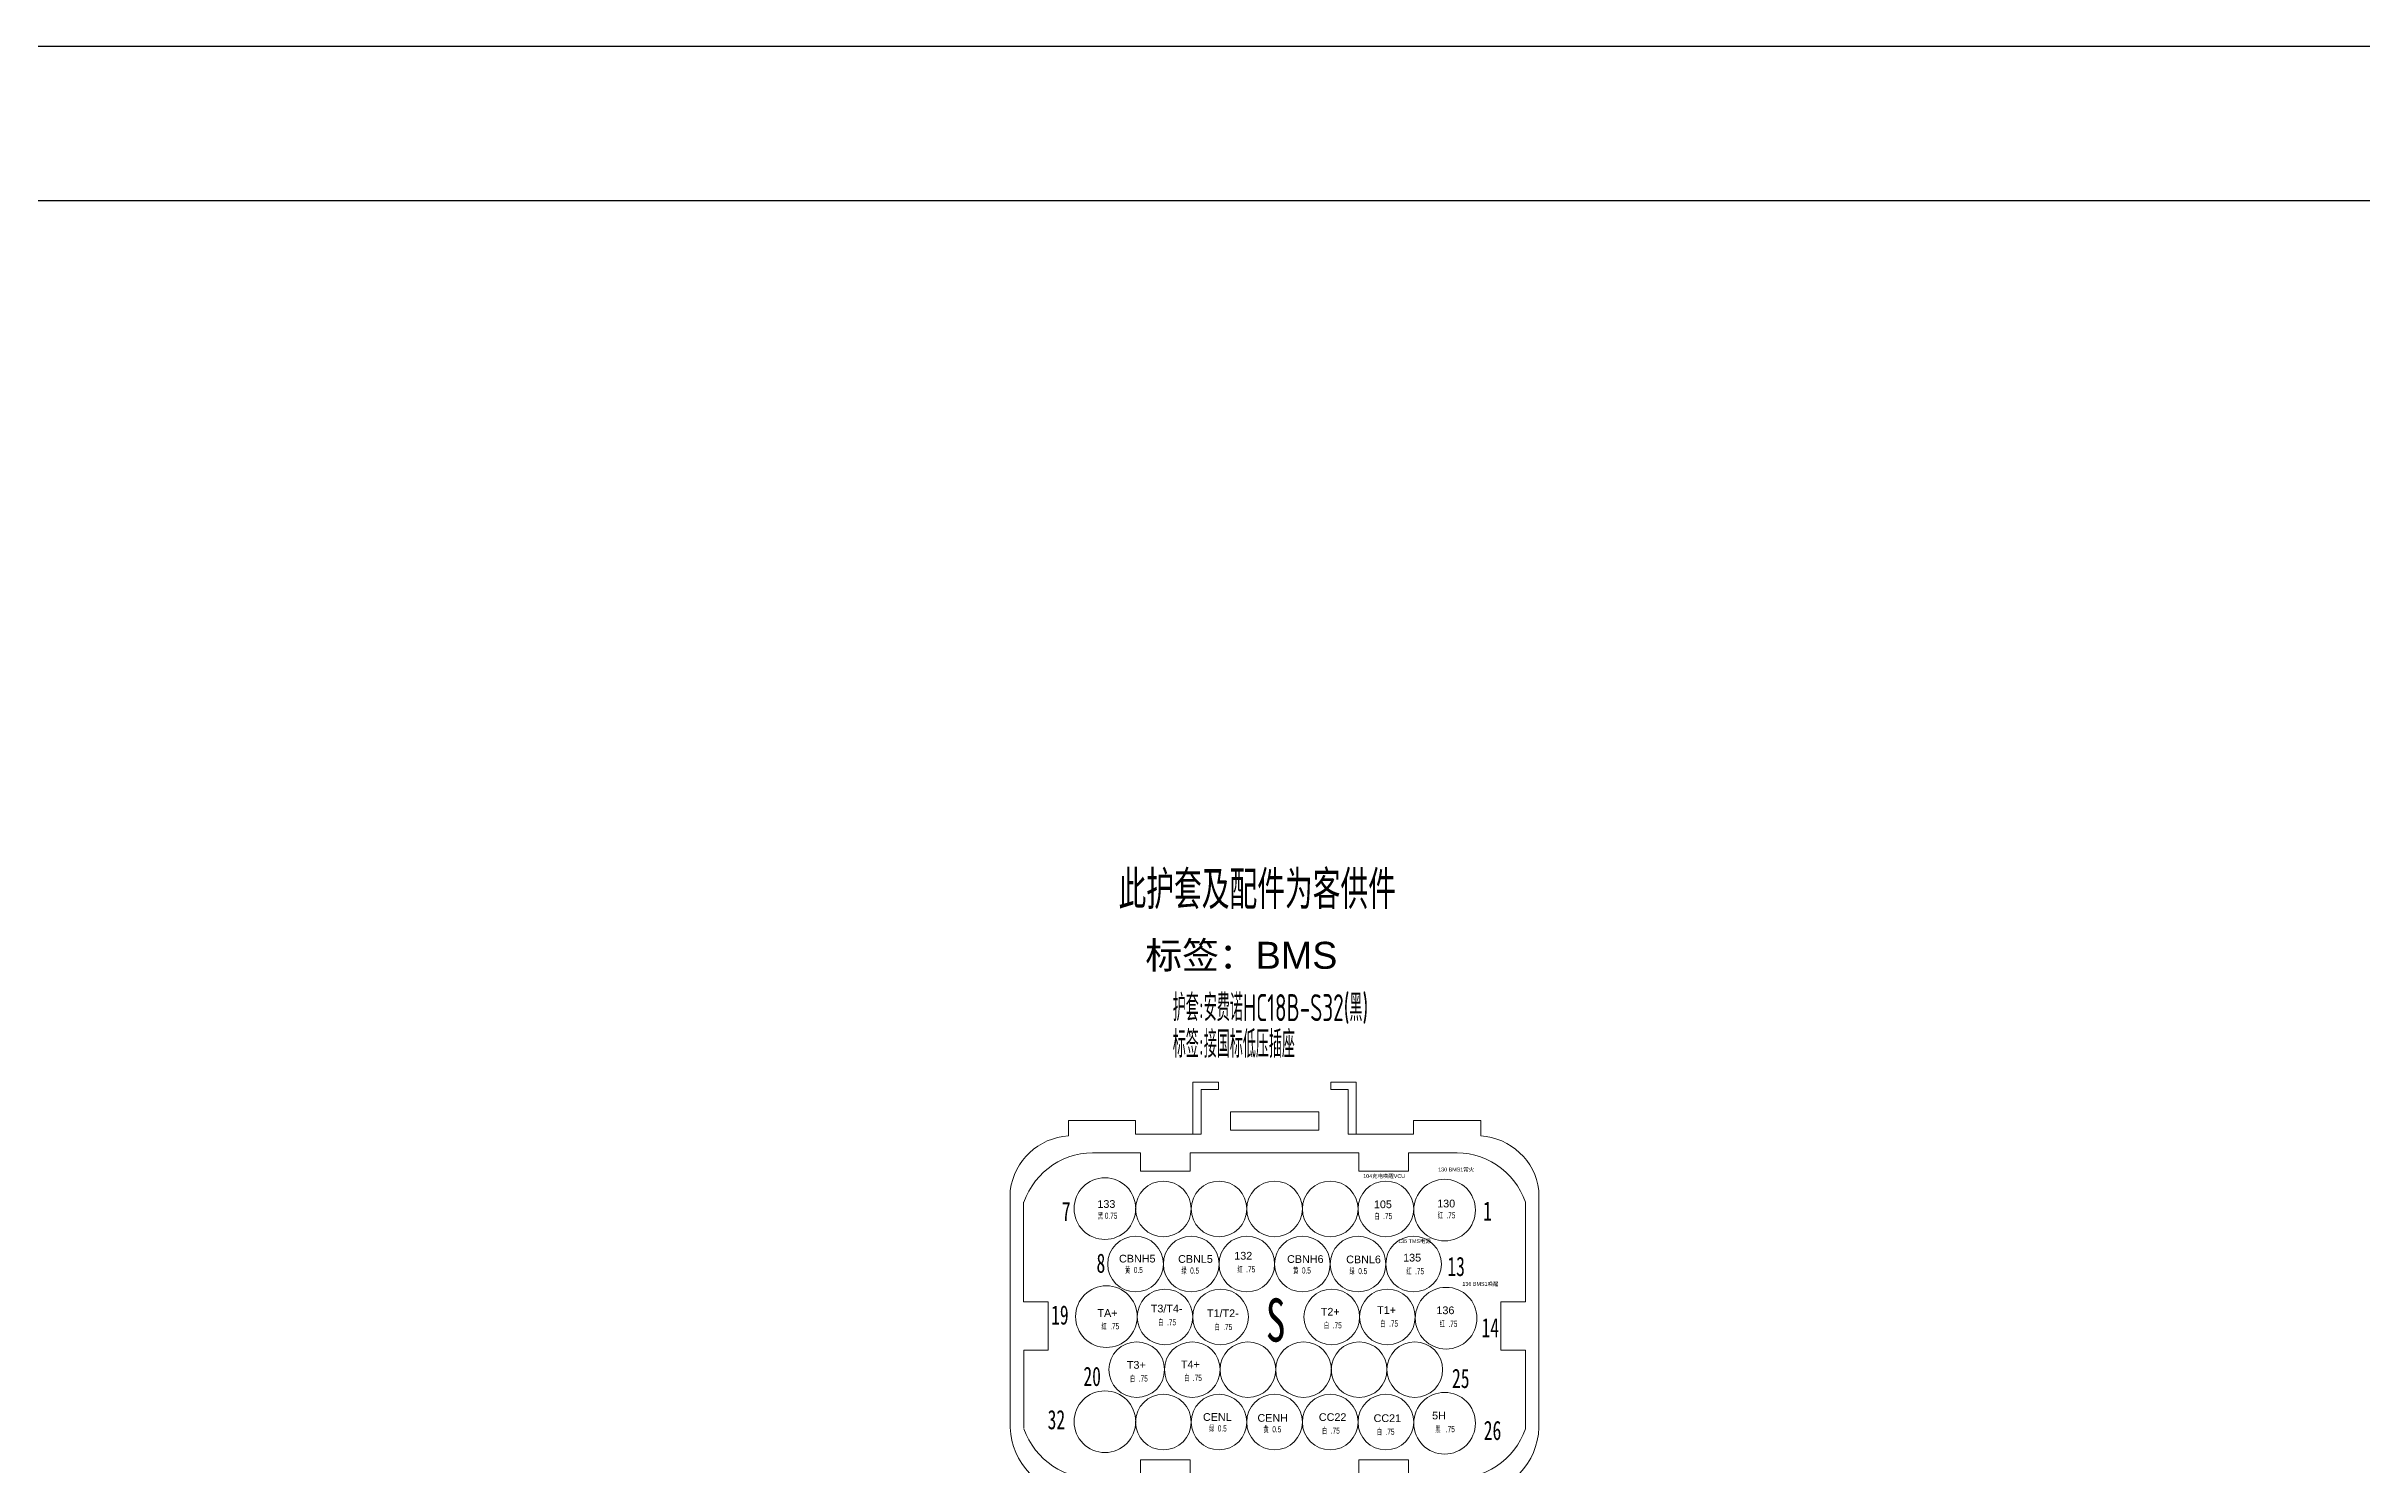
# Model space of a CAD drawing. Header units: millimetres. Extents: x 62 to 1873, y 998 to 1938.
# Drawn here: x 729.3 to 1029.7, y 1753.8 to 1937.8 of the extents above; entities that cross this region are included whole.
import ezdxf

# ---------------------------------------------------------------- set-up
doc = ezdxf.new("R2010")
doc.units = ezdxf.units.MM
doc.layers.add('AM60', color=3, linetype='Continuous', lineweight=25)
doc.layers.add('护套层', color=3, linetype='Continuous', lineweight=0)
for name, color, linetype in [('孔名层', 1, 'Continuous'), ('标题栏', 7, 'Continuous'), ('线色线径', 1, 'Continuous')]:
    doc.layers.add(name, color=color, linetype=linetype)
doc.styles.add('FST', font='', dxfattribs={"width": 0.67})
doc.styles.get("Standard").update_dxf_attribs({"font": 'arial.ttf'})
doc.styles.add('技术要求及剖视用', font='gbenor.shx', dxfattribs={"width": 0.7, "bigfont": 'gbcbig.shx'})
doc.styles.get('FST').set_extended_font_data('FangSong_GB2312')

# ---------------------------------------------------------------- blocks, each defined once
blk = doc.blocks.new('安费诺HC18B-S32-Out2152414464')
for p, q in [((-9.19, 53.42), (-5.89, 53.42)), ((-9.19, 46.69), (-9.19, 53.42)), ((-8.12, 52.47), (-8.12, 46.69)), ((-5.89, 52.47), (-8.12, 52.47)), ((-8.12, 52.47), (-8.12, 46.69)), ((-5.89, 53.42), (-5.89, 52.47)), ((8.69, 53.42), (8.69, 52.47)), ((12, 53.42), (8.69, 53.42)), ((8.69, 52.47), (10.93, 52.47)), ((10.93, 52.47), (10.93, 46.69)), ((12, 46.69), (12, 53.42)), ((-25.34, 48.43), (-16.63, 48.43)), ((-25.34, 46.45), (-25.34, 48.43)), ((-16.63, 48.43), (-16.63, 46.69)), ((19.44, 48.43), (19.44, 46.69)), ((28.15, 48.43), (19.44, 48.43)), ((28.15, 46.45), (28.15, 48.43)), ((-16.63, 46.69), (-9.19, 46.69)), ((-8.12, 46.69), (-9.19, 46.69)), ((12, 46.69), (10.93, 46.69)), ((19.44, 46.69), (12, 46.69)), ((-21.46, 44.25), (-15.98, 44.25)), ((-15.98, 44.25), (-15.98, 41.88)), ((-9.54, 44.25), (-4.33, 44.25)), ((-9.54, 41.88), (-9.54, 44.25)), ((12.35, 44.25), (-4.33, 44.25)), ((12.35, 41.88), (12.35, 44.25)), ((18.79, 44.25), (18.79, 41.88)), ((24.27, 44.25), (18.79, 44.25)), ((-32.89, 8.6), (-32.89, 39.38)), ((-15.98, 41.88), (-9.54, 41.88)), ((18.79, 41.88), (12.35, 41.88)), ((35.7, 8.6), (35.7, 39.38)), ((-31.16, 37.84), (-31.16, 24.92)), ((33.97, 37.84), (33.97, 24.92)), ((-31.16, 24.92), (-27.96, 24.92)), ((-27.96, 24.92), (-27.96, 18.66)), ((30.77, 24.92), (30.77, 18.66)), ((33.97, 24.92), (30.77, 24.92)), ((-31.15, 18.66), (-31.15, 8.53)), ((-27.96, 18.66), (-31.15, 18.66)), ((30.77, 18.66), (33.96, 18.66)), ((33.96, 18.66), (33.97, 8.46)), ((-15.98, 4.42), (-9.54, 4.42)), ((-15.98, 2.05), (-15.98, 4.42)), ((-9.54, 4.42), (-9.54, 2.05)), ((12.35, 4.42), (12.35, 2.05)), ((18.79, 4.42), (12.35, 4.42)), ((18.79, 2.05), (18.79, 4.42)), ((-24.64, 0), (-16.15, 0)), ((-21.46, 2.05), (-15.98, 2.05)), ((-16.15, 0), (-16.15, -2.24)), ((-9.54, 2.05), (-4.33, 2.05)), ((-9.43, 0), (-2.16, 0)), ((-9.43, -2.24), (-9.43, 0)), ((12.35, 2.05), (-4.33, 2.05)), ((12.24, 0), (-2.16, 0)), ((12.24, -2.24), (12.24, 0)), ((24.27, 2.05), (18.79, 2.05)), ((18.96, 0), (18.96, -2.24)), ((27.44, 0), (18.96, 0)), ((-16.15, -2.24), (-9.43, -2.24)), ((18.96, -2.24), (12.24, -2.24))]:
    blk.add_line(p, q)
blk.add_lwpolyline([(7.13, 49.59), (-4.34, 49.59), (-4.34, 47.21), (7.13, 47.21)], close=True)
for centre, radius in [((-20.62, 37.02), 4), ((-13.03, 36.97), 3.61), ((-5.81, 36.97), 3.61), ((1.4, 36.97), 3.61), ((8.62, 36.97), 3.61), ((15.84, 36.97), 3.61), ((23.46, 36.82), 4), ((-16.64, 29.82), 3.61), ((-9.42, 29.82), 3.61), ((-2.2, 29.82), 3.61), ((5.01, 29.82), 3.61), ((12.23, 29.82), 3.61), ((19.44, 29.82), 3.61), ((-20.42, 23), 4), ((-12.82, 22.96), 3.61), ((-5.61, 22.96), 3.61), ((8.82, 22.96), 3.61), ((16.04, 22.96), 3.61), ((23.66, 22.8), 4), ((-16.49, 16.12), 3.61), ((-9.28, 16.12), 3.61), ((-2.06, 16.12), 3.61), ((5.16, 16.12), 3.61), ((12.37, 16.12), 3.61), ((19.59, 16.12), 3.61), ((-20.62, 9.37), 4), ((-13.03, 9.32), 3.61), ((-5.81, 9.32), 3.61), ((1.4, 9.32), 3.61), ((8.62, 9.32), 3.61), ((15.84, 9.32), 3.61), ((23.46, 9.17), 4)]:
    blk.add_circle(centre, radius)
for centre, radius, start, end in [((-24.83, 38.34), 8.13, 93.5777, 172.6919), ((27.64, 38.34), 8.13, 7.3081, 86.4223), ((-22.1, 34.73), 9.54, 85.9591, 160.9835), ((24.94, 34.73), 9.54, 19.0165, 94.0409), ((-23.98, 8.89), 8.92, 181.8807, 265.7983), ((-22.1, 11.57), 9.54, 199.0165, 274.0409), ((24.94, 11.57), 9.54, 265.9591, 340.9835), ((26.79, 8.89), 8.92, 274.2017, 358.1193)]:
    blk.add_arc(centre, radius, start, end)
at = {"layer": '孔名层', "style": 'FST', "width": 0.67}
for s, height, p in [('7', 2.5, (-26.21, 35.39)), ('1', 2.5, (28.45, 35.45)), ('8', 2.5, (-21.71, 28.69)), ('13', 2.5, (23.82, 28.27)), ('19', 2.5, (-27.6, 21.97)), ('S', 5.6, (0.27, 19.76)), ('14', 2.5, (28.25, 20.32)), ('20', 2.5, (-23.41, 14)), ('25', 2.5, (24.42, 13.74)), ('32', 2.5, (-28.05, 8.39)), ('26', 2.5, (28.54, 6.99))]:
    blk.add_text(s, height=height, dxfattribs=at).set_placement(p)
at = {"layer": '护套层', "style": '技术要求及剖视用', "width": 0.67}
for tag, p, flags in [('备注', (-5.65, 17.85), 8), ('标号', (-5.65, 13.85), 8), ('功能', (-6.15, 9.85), 8), ('英文功能', (-6.15, 5.85), 8), ('编号', (-17.15, 1.85), 8), ('护套号', (-6.15, 1.85), 8), ('颜色', (14.85, 1.85), 9), ('统计到BOM', (14.85, -0.15), 9), ('厂家', (16.85, 1.85), 9), ('端子', (18.85, 1.85), 9), ('客户代号', (-17.15, -2.15), 8), ('配件', (-6.15, -2.15), 8), ('配置', (14.85, -2.15), 9), ('编码', (16.85, -2.15), 9), ('防水栓', (18.85, -2.15), 9), ('附件', (-6.15, -6.15), 8), ('视图', (14.85, -6.15), 9), ('工序', (14.85, -4.15), 9), ('方向', (16.85, -6.15), 9), ('工位', (16.85, -4.15), 9), ('盲栓', (18.85, -6.15), 9), ('设计软件', (21.61, -4.15), 9)]:
    blk.add_attdef(tag, p, '', height=3.5, dxfattribs=dict(at, flags=flags))
blk = doc.blocks.new('A$Ca6ca7e8a')
at = {"layer": '标题栏'}
for p, q in [((0, 940.14), (1811.69, 940.14)), ((20, 920.14), (1791.69, 920.14))]:
    blk.add_line(p, q, dxfattribs=at)

msp = doc.modelspace()

# ---------------------------------------------------------------- block references
msp.add_blockref('A$Ca6ca7e8a', (61.627, 997.667))
at = {"layer": '护套层'}
ref = msp.add_blockref('安费诺HC18B-S32-Out2152414464', (887.257, 1749.987), dxfattribs=at)
ref.add_attrib('功能', '标签:接国标低压插座', (875.449, 1806.58), dxfattribs={"height": 3.5, "style": '技术要求及剖视用', "width": 0.67})
ref.add_attrib('护套号', '护套:安费诺HC18B-S32(黑)', (875.449, 1811.328), dxfattribs={"height": 3.5, "style": '技术要求及剖视用', "width": 0.67})

# ---------------------------------------------------------------- texts
at = {"layer": 'AM60', "lineweight": 5}
for s, height, p in [('104充电唤醒VCU', 0.5, (900.154, 1790.976)), ('130 BMS1常火', 0.5, (909.885, 1791.825)), ('133', 1, (865.663, 1787.096)), ('105', 1, (901.551, 1787.057)), ('130', 1, (909.758, 1787.16)), ('135 TMS电源', 0.5, (904.693, 1782.533)), ('CBNH5', 1, (868.469, 1780.014)), ('CBNL5', 1, (876.138, 1779.968)), ('132', 1, (883.426, 1780.388)), ('CBNH6', 1, (890.279, 1779.957)), ('CBNL6', 1, (897.949, 1779.911)), ('135', 1, (905.338, 1780.14)), ('136 BMS1唤醒', 0.5, (913.03, 1776.978)), ('TA+', 1, (865.672, 1772.956)), ('T3/T4-', 1, (872.595, 1773.535)), ('T1/T2-', 1, (879.885, 1772.921)), ('T2+', 1, (894.654, 1773.119)), ('T1+', 1, (901.965, 1773.342)), ('136', 1, (909.66, 1773.308)), ('T3+', 1, (869.488, 1766.225)), ('T4+', 1, (876.504, 1766.294)), ('5H', 1, (909.096, 1759.653)), ('CENL', 1, (879.364, 1759.463)), ('CENH', 1, (886.437, 1759.346)), ('CC22', 1, (894.401, 1759.451)), ('CC21', 1, (901.502, 1759.311))]:
    msp.add_text(s, height=height, dxfattribs=at).set_placement(p)
at = {"layer": 'AM60', "color": 32, "true_color": 0xcd6928, "insert": (868.407, 1830.856), "char_height": 5, "attachment_point": 1}
msp.add_mtext_dynamic_manual_height_columns('{\\Fisocp,gbcbig|c134;\\C3;此护套及配件为客供件}', width=36.31, gutter_width=12.5, heights=[0], dxfattribs=at)
at = {"layer": 'AM60', "insert": (871.887, 1821.618), "char_height": 3.5, "attachment_point": 1}
msp.add_mtext_dynamic_manual_height_columns('{\\fSimSun|b0|i0|c134|p2;\\C3;标签：\\fArial|b0|i0|c0|p34;BMS}', width=59.67752, gutter_width=12.5, heights=[0], dxfattribs=at)
at = {"layer": '线色线径', "lineweight": 5, "width": 0.6}
for s, p in [('黑 0.75', (865.725, 1785.677)), ('白  .75', (901.614, 1785.637)), ('红  .75', (909.82, 1785.74)), ('黄  0.5', (869.255, 1778.639)), ('绿  0.5', (876.568, 1778.56)), ('红  .75', (883.842, 1778.732)), ('黄  0.5', (891.066, 1778.582)), ('绿  0.5', (898.379, 1778.503)), ('红  .75', (905.754, 1778.485)), ('白  .75', (873.571, 1771.857)), ('红  .75', (866.196, 1771.344)), ('白  .75', (880.861, 1771.243)), ('白  .75', (895.07, 1771.464)), ('白  .75', (902.381, 1771.687)), ('红  .75', (910.076, 1771.653)), ('白  .75', (869.903, 1764.57)), ('白  .75', (876.92, 1764.639)), ('绿  0.5', (880.151, 1758.088)), ('黄  0.5', (887.224, 1757.971)), ('白  .75', (894.816, 1757.796)), ('白  .75', (901.918, 1757.656)), ('黑   .75', (909.512, 1757.997))]:
    msp.add_text(s, height=0.8, dxfattribs=at).set_placement(p)

doc.saveas('drawing.dxf')
